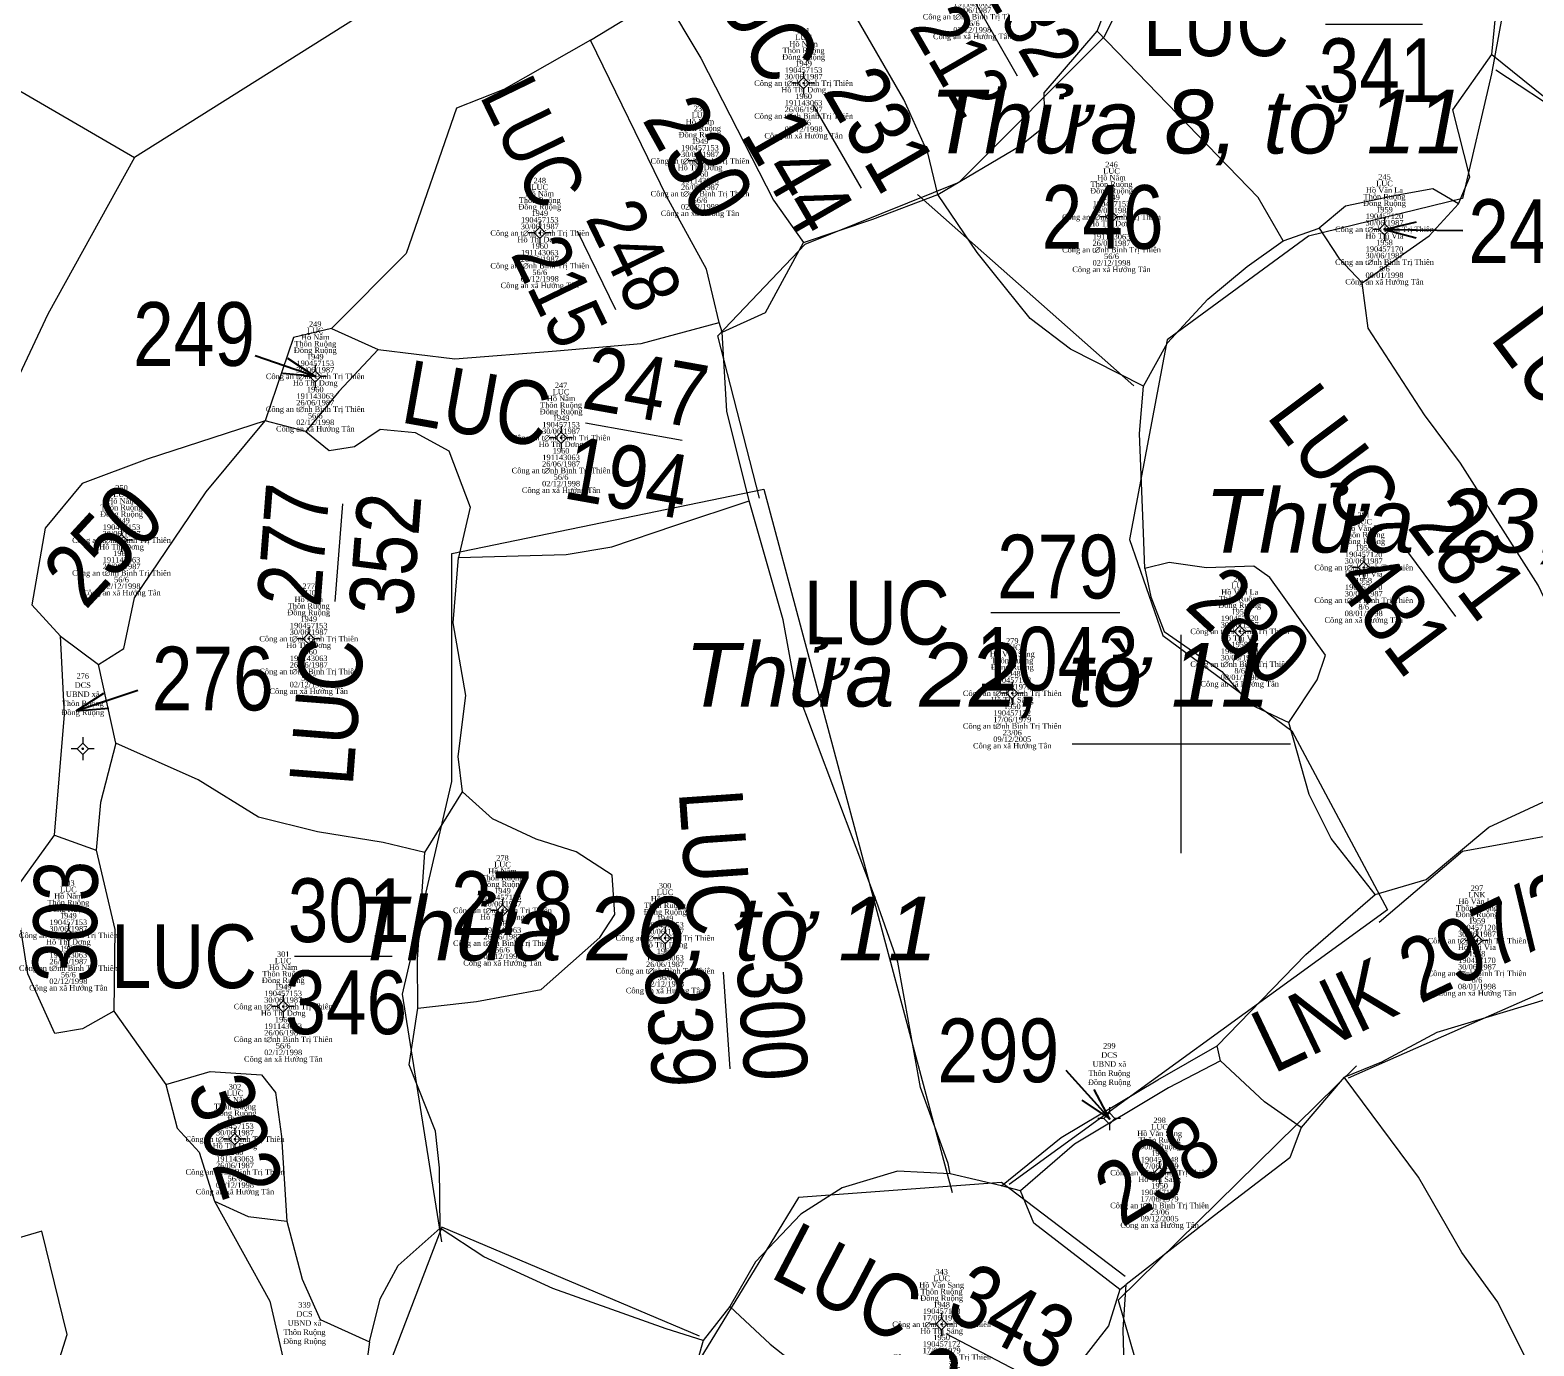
# Model space of a CAD drawing. Header units: metres. Extents: x 545779 to 547235, y 1841259 to 1843294.
# Drawn here: x 546536.8 to 546619.4, y 1842566.9 to 1842639.2 of the extents above; entities that cross this region are included whole.
import ezdxf
from ezdxf.enums import TextEntityAlignment as Align

# ---------------------------------------------------------------- set-up
doc = ezdxf.new("R2010")
doc.units = ezdxf.units.M
doc.header["$MEASUREMENT"] = 0
for name, color, linetype, lineweight in [('Level 10', 7, 'Continuous', 0), ('Level 11', 7, 'Continuous', 0), ('Level 13', 7, 'Continuous', 0), ('Level 15', 7, 'Continuous', 0), ('Level 18', 7, 'Continuous', 0), ('Level 31', 7, 'Continuous', 0), ('Level 60', 7, 'Continuous', 0)]:
    doc.layers.add(name, color=color, linetype=linetype, lineweight=lineweight)
doc.styles.add('Style-Vnariali', font='Vnariali.shx')
doc.styles.add('Style-vnarialNarrowI', font='vnarialNarrowI.shx')
doc.styles.add('Style-Vntimei', font='Vntimei.shx')
doc.dimstyles.get("Standard").update_dxf_attribs({"dimtxt": 0.18, "dimasz": 0.18, "dimexe": 0.18, "dimexo": 0.0625, "dimgap": 0.09, "dimtad": 0, "dimtih": 1, "dimtoh": 1, "dimdec": 4, "dimzin": 0, "dimdsep": 46, "dimtxsty": 'Standard', "dimcen": 0.09, "dimadec": 0, "dimazin": 0, "dimtfac": 1, "dimtdec": 4, "dimtofl": 0, "dimtmove": 0, "dimatfit": 3, "dimfxl": 1, "dimtolj": 1, "dimtzin": 0, "dimarcsym": 0})

# ---------------------------------------------------------------- blocks, each defined once
blk = doc.blocks.new('N_THUA_332')
at = {"layer": 'Level 13', "color": 230, "linetype": 'Continuous', "lineweight": 0, "style": 'Style-vnarialNarrowI'}
blk.add_text('230', height=3.49998, rotation=299.102208, dxfattribs=at).set_placement((0.069315, -0.117408), align=Align.MIDDLE_CENTER)
blk = doc.blocks.new('N_THUA_333')
at = {"layer": 'Level 13', "color": 230, "linetype": 'Continuous', "lineweight": 13, "flags": 128}
blk.add_lwpolyline([(-2.84042, 0.002367), (2.414994, 0.001086)], dxfattribs=at)
at = {"layer": 'Level 13', "color": 230, "linetype": 'Continuous', "lineweight": 0, "style": 'Style-vnarialNarrowI'}
blk.add_text('231', height=3.499979, rotation=0.00002, dxfattribs=at).set_placement((0.083732, 0.782835), align=Align.CENTER)
blk.add_text('LUC ', height=3.499979, rotation=0.00002, dxfattribs=at).set_placement((-3.772191, 0.003642), align=Align.MIDDLE_RIGHT)
blk.add_text('144', height=3.499979, rotation=0.00002, dxfattribs=at).set_placement((-0.1029, -0.77725), align=Align.TOP_CENTER)
blk = doc.blocks.new('N_THUA_334')
at = {"layer": 'Level 13', "color": 230, "linetype": 'Continuous', "lineweight": 13, "flags": 128}
blk.add_lwpolyline([(-2.837687, -0.001776), (2.483425, -0.011541)], dxfattribs=at)
at = {"layer": 'Level 13', "color": 230, "linetype": 'Continuous', "lineweight": 0, "style": 'Style-vnarialNarrowI'}
blk.add_text('232', height=3.499934, rotation=359.999898, dxfattribs=at).set_placement((-0.058703, 0.789965), align=Align.CENTER)
blk.add_text('LUC ', height=3.499934, rotation=359.999898, dxfattribs=at).set_placement((-3.769976, 0.000996), align=Align.MIDDLE_RIGHT)
blk.add_text('212', height=3.499934, rotation=359.999898, dxfattribs=at).set_placement((-0.063009, -0.777656), align=Align.TOP_CENTER)
blk = doc.blocks.new('N_THUA_337')
at = {"layer": 'Level 13', "color": 230, "linetype": 'Continuous', "lineweight": 13, "flags": 128}
blk.add_lwpolyline([(-2.87, 0), (2.44, 0)], dxfattribs=at)
at = {"layer": 'Level 13', "color": 230, "linetype": 'Continuous', "lineweight": 0, "style": 'Style-vnarialNarrowI'}
blk.add_text('234', height=3.49998, dxfattribs=at).set_placement((-0.112599, 0.78), align=Align.CENTER)
blk.add_text('LUC ', height=3.49998, dxfattribs=at).set_placement((-3.771418, -0.00001), align=Align.MIDDLE_RIGHT)
blk.add_text('341', height=3.49998, dxfattribs=at).set_placement((0.094692, -0.78002), align=Align.TOP_CENTER)
blk = doc.blocks.new('N_THUA_349')
at = {"layer": 'Level 13', "color": 230, "linetype": 'Continuous', "lineweight": 13, "flags": 128}
blk.add_lwpolyline([(-2.872003, 0.004005), (2.436002, -0.002005)], dxfattribs=at)
at = {"layer": 'Level 13', "color": 230, "linetype": 'Continuous', "lineweight": 0, "style": 'Style-vnarialNarrowI'}
blk.add_text('244', height=3.499983, rotation=359.999893, dxfattribs=at).set_placement((-0.116597, 0.778001), align=Align.CENTER)
blk.add_text('LUC ', height=3.499983, rotation=359.999893, dxfattribs=at).set_placement((-3.769421, -0.004003), align=Align.MIDDLE_RIGHT)
blk.add_text('571', height=3.499983, rotation=359.999893, dxfattribs=at).set_placement((0.094691, -0.780021), align=Align.TOP_CENTER)
blk = doc.blocks.new('N_THUA_351')
at = {"layer": 'Level 13', "color": 230, "linetype": 'Continuous', "lineweight": 0, "style": 'Style-vnarialNarrowI'}
blk.add_text('245', height=3.49998, dxfattribs=at).set_placement((0.138831, -0.00001), align=Align.MIDDLE_CENTER)
blk = doc.blocks.new('TerminatorOpen_0.5')
at = {"color": 0, "linetype": 'ByBlock', "lineweight": -2}
for q in [(-1, 0.25), (-1, 0), (-1, -0.25)]:
    blk.add_line((0, 0), q, dxfattribs=at)
blk = doc.blocks.new('N_THUA_353')
at = {"layer": 'Level 13', "color": 230, "linetype": 'Continuous', "lineweight": 0, "style": 'Style-vnarialNarrowI'}
blk.add_text('246', height=3.49998, dxfattribs=at).set_placement((0.168779, -0.00001), align=Align.MIDDLE_CENTER)
blk = doc.blocks.new('N_THUA_354')
at = {"layer": 'Level 13', "color": 230, "linetype": 'Continuous', "lineweight": 13, "flags": 128}
blk.add_lwpolyline([(-2.844287, -0.000097), (2.54017, -0.003429)], dxfattribs=at)
at = {"layer": 'Level 13', "color": 230, "linetype": 'Continuous', "lineweight": 0, "style": 'Style-vnarialNarrowI'}
blk.add_text('247', height=3.499853, rotation=0.000074, dxfattribs=at).set_placement((0.070148, 0.763166), align=Align.CENTER)
blk.add_text('LUC ', height=3.499853, rotation=0.000074, dxfattribs=at).set_placement((-3.791862, -0.012602), align=Align.MIDDLE_RIGHT)
blk.add_text('194', height=3.499853, rotation=0.000074, dxfattribs=at).set_placement((-0.061585, -0.793411), align=Align.TOP_CENTER)
blk = doc.blocks.new('N_THUA_355')
at = {"layer": 'Level 13', "color": 230, "linetype": 'Continuous', "lineweight": 13, "flags": 128}
blk.add_lwpolyline([(-2.842452, -0.002098), (2.49464, -0.001807)], dxfattribs=at)
at = {"layer": 'Level 13', "color": 230, "linetype": 'Continuous', "lineweight": 0, "style": 'Style-vnarialNarrowI'}
blk.add_text('248', height=3.49994, rotation=0.000132, dxfattribs=at).set_placement((0.016, 0.76109), align=Align.CENTER)
blk.add_text('LUC ', height=3.49994, rotation=0.000132, dxfattribs=at).set_placement((-3.756505, -0.021516), align=Align.MIDDLE_RIGHT)
blk.add_text('215', height=3.49994, rotation=0.000132, dxfattribs=at).set_placement((-0.006178, -0.797924), align=Align.TOP_CENTER)
blk = doc.blocks.new('N_THUA_357')
at = {"layer": 'Level 13', "color": 230, "linetype": 'Continuous', "lineweight": 0, "style": 'Style-vnarialNarrowI'}
blk.add_text('249', height=3.49998, dxfattribs=at).set_placement((0.14329, -0.00001), align=Align.MIDDLE_CENTER)
blk = doc.blocks.new('N_THUA_359')
at = {"layer": 'Level 13', "color": 230, "linetype": 'Continuous', "lineweight": 0, "style": 'Style-vnarialNarrowI'}
blk.add_text('250', height=3.49998, rotation=47.417383, dxfattribs=at).set_placement((0.089105, 0.097833), align=Align.MIDDLE_CENTER)
blk = doc.blocks.new('N_THUA_392')
at = {"layer": 'Level 13', "color": 230, "linetype": 'Continuous', "lineweight": 0, "style": 'Style-vnarialNarrowI'}
blk.add_text('276', height=3.49998, dxfattribs=at).set_placement((0.168779, -0.00001), align=Align.MIDDLE_CENTER)
blk = doc.blocks.new('N_THUA_393')
at = {"layer": 'Level 13', "color": 230, "linetype": 'Continuous', "lineweight": 13, "flags": 128}
blk.add_lwpolyline([(-2.838536, -0.000716), (2.537889, -0.002671)], dxfattribs=at)
at = {"layer": 'Level 13', "color": 230, "linetype": 'Continuous', "lineweight": 0, "style": 'Style-vnarialNarrowI'}
blk.add_text('277', height=3.499977, rotation=359.999881, dxfattribs=at).set_placement((0.077267, 0.789301), align=Align.CENTER)
blk.add_text('LUC ', height=3.499977, rotation=359.999881, dxfattribs=at).set_placement((-3.782774, 0.006741), align=Align.MIDDLE_RIGHT)
blk.add_text('352', height=3.499977, rotation=359.999881, dxfattribs=at).set_placement((-0.040425, -0.77342), align=Align.TOP_CENTER)
blk = doc.blocks.new('N_THUA_395')
at = {"layer": 'Level 13', "color": 230, "linetype": 'Continuous', "lineweight": 0, "style": 'Style-vnarialNarrowI'}
blk.add_text('278', height=3.49998, dxfattribs=at).set_placement((0.168231, -0.00001), align=Align.MIDDLE_CENTER)
blk = doc.blocks.new('N_THUA_396')
at = {"layer": 'Level 13', "color": 230, "linetype": 'Continuous', "lineweight": 13, "flags": 128}
blk.add_lwpolyline([(-2.62, 0), (4.46, 0)], dxfattribs=at)
at = {"layer": 'Level 13', "color": 230, "linetype": 'Continuous', "lineweight": 0, "style": 'Style-vnarialNarrowI'}
blk.add_text('279', height=3.49998, dxfattribs=at).set_placement((1.06329, 0.78), align=Align.CENTER)
blk.add_text('LUC ', height=3.49998, dxfattribs=at).set_placement((-3.771418, -0.00001), align=Align.MIDDLE_RIGHT)
blk.add_text('1043', height=3.49998, dxfattribs=at).set_placement((1.034337, -0.78002), align=Align.TOP_CENTER)
blk = doc.blocks.new('N_THUA_398')
at = {"layer": 'Level 13', "color": 230, "linetype": 'Continuous', "lineweight": 0, "style": 'Style-vnarialNarrowI'}
blk.add_text('280', height=3.49998, rotation=317.101656, dxfattribs=at).set_placement((0.101996, -0.089631), align=Align.MIDDLE_CENTER)
blk = doc.blocks.new('N_THUA_399')
at = {"layer": 'Level 13', "color": 230, "linetype": 'Continuous', "lineweight": 13, "flags": 128}
blk.add_lwpolyline([(-2.872003, 0.004005), (2.172002, -0.004004)], dxfattribs=at)
at = {"layer": 'Level 13', "color": 230, "linetype": 'Continuous', "lineweight": 0, "style": 'Style-vnarialNarrowI'}
blk.add_text('281', height=3.499983, rotation=359.999893, dxfattribs=at).set_placement((-0.049306, 0.778001), align=Align.CENTER)
blk.add_text('LUC ', height=3.499983, rotation=359.999893, dxfattribs=at).set_placement((-3.769421, -0.004003), align=Align.MIDDLE_RIGHT)
blk.add_text('481', height=3.499983, rotation=359.999893, dxfattribs=at).set_placement((-0.041309, -0.778021), align=Align.TOP_CENTER)
blk = doc.blocks.new('N_THUA_416')
at = {"layer": 'Level 13', "color": 230, "linetype": 'Continuous', "lineweight": 0, "style": 'Style-vnarialNarrowI'}
blk.add_text('LNK 297/229', height=3.499865, rotation=359.999912, dxfattribs=at).set_placement((0.122048, -0.000845), align=Align.MIDDLE_CENTER)
blk = doc.blocks.new('N_THUA_418')
at = {"layer": 'Level 13', "color": 230, "linetype": 'Continuous', "lineweight": 0, "style": 'Style-vnarialNarrowI'}
blk.add_text('298', height=3.49998, rotation=31.688417, dxfattribs=at).set_placement((0.138927, 0.091463), align=Align.MIDDLE_CENTER)
blk = doc.blocks.new('N_THUA_420')
at = {"layer": 'Level 13', "color": 230, "linetype": 'Continuous', "lineweight": 0, "style": 'Style-vnarialNarrowI'}
blk.add_text('299', height=3.49998, dxfattribs=at).set_placement((0.13329, -0.01001), align=Align.MIDDLE_CENTER)
blk = doc.blocks.new('N_THUA_421')
at = {"layer": 'Level 13', "color": 230, "linetype": 'Continuous', "lineweight": 13, "flags": 128}
blk.add_lwpolyline([(-2.836362, 0.005609), (2.485817, -0.001425)], dxfattribs=at)
at = {"layer": 'Level 13', "color": 230, "linetype": 'Continuous', "lineweight": 0, "style": 'Style-vnarialNarrowI'}
blk.add_text('300', height=3.499856, rotation=0.000002, dxfattribs=at).set_placement((-0.029785, 0.782142), align=Align.CENTER)
blk.add_text('LUC ', height=3.499856, rotation=0.000002, dxfattribs=at).set_placement((-3.761004, 0.004969), align=Align.MIDDLE_RIGHT)
blk.add_text('839', height=3.499856, rotation=0.000002, dxfattribs=at).set_placement((-0.020362, -0.782869), align=Align.TOP_CENTER)
blk = doc.blocks.new('N_THUA_422')
at = {"layer": 'Level 13', "color": 230, "linetype": 'Continuous', "lineweight": 13, "flags": 128}
blk.add_lwpolyline([(-2.83, 0), (2.53, 0)], dxfattribs=at)
at = {"layer": 'Level 13', "color": 230, "linetype": 'Continuous', "lineweight": 0, "style": 'Style-vnarialNarrowI'}
blk.add_text('301', height=3.49998, dxfattribs=at).set_placement((0.144692, 0.78), align=Align.CENTER)
blk.add_text('LUC ', height=3.49998, dxfattribs=at).set_placement((-3.781418, -0.00001), align=Align.MIDDLE_RIGHT)
blk.add_text('346', height=3.49998, dxfattribs=at).set_placement((0.008779, -0.78002), align=Align.TOP_CENTER)
blk = doc.blocks.new('N_THUA_424')
at = {"layer": 'Level 13', "color": 230, "linetype": 'Continuous', "lineweight": 0, "style": 'Style-vnarialNarrowI'}
blk.add_text('302', height=3.49998, rotation=287.771319, dxfattribs=at).set_placement((0.03577, -0.119642), align=Align.MIDDLE_CENTER)
blk = doc.blocks.new('N_THUA_426')
at = {"layer": 'Level 13', "color": 230, "linetype": 'Continuous', "lineweight": 0, "style": 'Style-vnarialNarrowI'}
blk.add_text('303', height=3.49998, rotation=89.049683, dxfattribs=at).set_placement((-0.01287, 0.108037), align=Align.MIDDLE_CENTER)
blk = doc.blocks.new('N_THUA_478')
at = {"layer": 'Level 13', "color": 230, "linetype": 'Continuous', "lineweight": 13, "flags": 128}
blk.add_lwpolyline([(-2.83129, -0.002752), (2.504797, 0.001234)], dxfattribs=at)
at = {"layer": 'Level 13', "color": 230, "linetype": 'Continuous', "lineweight": 0, "style": 'Style-vnarialNarrowI'}
blk.add_text('343', height=3.499982, rotation=0.000078, dxfattribs=at).set_placement((-0.046791, 0.777119), align=Align.CENTER)
blk.add_text('LUC ', height=3.499982, rotation=0.000078, dxfattribs=at).set_placement((-3.765766, -0.003125), align=Align.MIDDLE_RIGHT)
blk.add_text('245', height=3.499982, rotation=0.000078, dxfattribs=at).set_placement((-0.016518, -0.777616), align=Align.TOP_CENTER)
blk = doc.blocks.new('CENTRD')
at = {"layer": 'Level 11', "linetype": 'Continuous', "lineweight": 0}
h = blk.add_hatch(color=3, dxfattribs=at)
edge = h.paths.add_edge_path()
edge.add_arc((-0.0025, 0), 1.500056, 0, 360)
at = {"layer": 'Level 11', "color": 3, "linetype": 'Continuous', "lineweight": 0}
for p, q in [((-6.200231, 0), (-12.600469, 0)), ((0, 6.200231), (-6.200231, 0)), ((-6.200231, 0), (0, -6.200231)), ((0, 12.600469), (0, 6.200231)), ((6.200231, 0), (0, 6.200231)), ((0, -6.200231), (6.200231, 0)), ((12.400462, 0), (6.200231, 0)), ((0, -6.200231), (0, -12.600469))]:
    blk.add_line(p, q, dxfattribs=at)

msp = doc.modelspace()

# ---------------------------------------------------------------- linework, layer by layer
at = {"layer": 'Level 10', "color": 7, "linetype": 'Continuous', "lineweight": 0, "flags": 128}
for points in [[(546586.64, 1842630.18), (546586.08, 1842632.48), (546584.77, 1842635.41), (546578.68, 1842645.94)], [(546523.8, 1842644.45), (546531.83, 1842638.42), (546542.51, 1842632.21)], [(546595.38, 1842639.16), (546596.35, 1842641.63), (546596.4, 1842644.82)], [(546617.06, 1842637.87), (546617.42, 1842641.65), (546614, 1842644.92)], [(546571.57, 1842641.12), (546573.62, 1842637.68), (546577.61, 1842629.88), (546579.26, 1842627.54)], [(546574.62, 1842623.16), (546573.93, 1842626.09), (546571.74, 1842630.06), (546567.56, 1842638.66)], [(546586.64, 1842630.18), (546591.16, 1842632.86), (546592.5, 1842633.93), (546592.47, 1842635.77), (546595.38, 1842639.16)], [(546605.6, 1842627.63), (546604.23, 1842630.02), (546595.38, 1842639.16)], [(546615.23, 1842629.67), (546615.85, 1842631.15), (546614.92, 1842634.84), (546617.06, 1842637.87)], [(546617.06, 1842637.87), (546621.12, 1842634.6), (546625.6, 1842631.92), (546629.06, 1842629.26), (546630.52, 1842626.75)], [(546615.23, 1842629.67), (546613.81, 1842630.5), (546611.9, 1842630.15), (546609.02, 1842629.55), (546607.57, 1842628.33)], [(546579.26, 1842627.54), (546583.06, 1842628.83), (546586.64, 1842630.18)], [(546597.92, 1842619.66), (546593.91, 1842621.68), (546591.71, 1842623.37), (546589.67, 1842625.9), (546588.79, 1842627), (546586.64, 1842630.18)], [(546609.93, 1842625.33), (546613.62, 1842627.91), (546615.23, 1842629.67)], [(546605.6, 1842627.63), (546607.57, 1842628.33)], [(546607.57, 1842628.33), (546608.66, 1842626.68), (546609.93, 1842625.33)], [(546574.79, 1842622.62), (546577.17, 1842623.7), (546579.26, 1842627.54)], [(546597.92, 1842619.66), (546599.24, 1842622.04), (546601.46, 1842624.44), (546603.62, 1842626.23), (546605.6, 1842627.63)], [(546623.57, 1842597.89), (546623.61, 1842599.7), (546622.16, 1842602.66), (546620.81, 1842606.18), (546619.61, 1842608.72), (546615.34, 1842615.43), (546613.36, 1842618.07), (546610.26, 1842622.84), (546609.93, 1842625.33)], [(546555.9, 1842621.67), (546560.11, 1842621.15), (546565.68, 1842621.6), (546570.34, 1842621.99), (546574.62, 1842623.16)], [(546574.79, 1842622.62), (546574.62, 1842623.16)], [(546553.34, 1842622.82), (546555.9, 1842621.67)], [(546576.27, 1842613.36), (546575.05, 1842618.28), (546574.79, 1842622.62)], [(546555.9, 1842621.67), (546553.74, 1842619.36), (546551.92, 1842617.16)], [(546598, 1842609.64), (546597.91, 1842612.08), (546597.7, 1842617.05), (546597.92, 1842619.66)], [(546540.54, 1842604.37), (546541.92, 1842605.24), (546542.52, 1842608.03), (546546.45, 1842613.85), (546549.69, 1842617.75)], [(546551.92, 1842617.16), (546549.69, 1842617.75)], [(546551.92, 1842617.16), (546553.21, 1842616.11), (546554.6, 1842616.33), (546556, 1842617.29), (546557.92, 1842617.1), (546559.78, 1842616.1), (546560.95, 1842613.01), (546560.3, 1842610.24)], [(546560.3, 1842610.24), (546566.22, 1842610.4), (546568.72, 1842610.83), (546572.19, 1842611.99), (546576.27, 1842613.36)], [(546587.3, 1842576.38), (546587.19, 1842576.95), (546585.68, 1842581.12), (546584.44, 1842588.01), (546583.26, 1842591.34), (546578.8, 1842603.21), (546578.14, 1842606.81), (546576.27, 1842613.36)], [(546560.53, 1842597.37), (546560.29, 1842599.31), (546560.71, 1842602.65), (546560.02, 1842606.65), (546560.3, 1842610.24)], [(546605.9, 1842601.17), (546607.46, 1842603.51), (546607.92, 1842604.88), (546604.86, 1842609.14), (546603.99, 1842609.77), (546601.39, 1842609.67), (546599.33, 1842609.96), (546598, 1842609.64)], [(546598, 1842609.64), (546598.32, 1842608.08), (546599.07, 1842606.17), (546602.22, 1842603.97), (546603.77, 1842602.19), (546605.9, 1842601.17)], [(546538.45, 1842605.92), (546540.54, 1842604.37)], [(546541.48, 1842600.03), (546540.54, 1842604.37)], [(546610.65, 1842591.73), (546608.24, 1842594.8), (546607.02, 1842597.21), (546605.9, 1842601.17)], [(546541.48, 1842600.03), (546540.65, 1842596.78), (546540.4, 1842594.16)], [(546558.45, 1842594.03), (546556.17, 1842594.58), (546552.57, 1842595.16), (546549.33, 1842595.97), (546546, 1842598.03), (546541.48, 1842600.03)], [(546558.07, 1842585.48), (546561.3, 1842585.84), (546564.85, 1842586.51), (546568.06, 1842589.37), (546568.89, 1842590.62), (546568.74, 1842592.79), (546566.76, 1842594.07), (546564.58, 1842594.76), (546562.17, 1842595.88), (546560.53, 1842597.37)], [(546558.45, 1842594.03), (546560.53, 1842597.37)], [(546610.65, 1842591.73), (546613.45, 1842592.55), (546616.9, 1842595.43), (546620.09, 1842596.91), (546623.57, 1842597.89)], [(546538.12, 1842594.98), (546540.4, 1842594.16)], [(546540.4, 1842594.16), (546541.43, 1842589.81), (546541.37, 1842585.31)], [(546558.07, 1842585.48), (546558.05, 1842588.16), (546558.45, 1842594.03)], [(546601.98, 1842583.41), (546606.84, 1842588.43), (546610.65, 1842591.73)], [(546608.95, 1842581.69), (546611.01, 1842582.53), (546614.06, 1842584.16), (546620.18, 1842586.01), (546624.04, 1842587.7), (546629.47, 1842591.06)], [(546559.3, 1842573.4), (546559.27, 1842576.71), (546559.04, 1842578.73), (546557.6, 1842582.37), (546558.07, 1842585.48)], [(546590.12, 1842575.72), (546593.4, 1842578.37), (546598.72, 1842581.55), (546601.98, 1842583.41)], [(546602.15, 1842582.59), (546601.98, 1842583.41)], [(546602.15, 1842582.59), (546599.29, 1842581.1), (546594.13, 1842578), (546591.18, 1842575.45)], [(546606.58, 1842578.92), (546604.58, 1842580.34), (546602.15, 1842582.59)], [(546544.24, 1842581.28), (546546.67, 1842582), (546549.49, 1842581.81), (546550.25, 1842580.85), (546550.59, 1842578.42), (546550.87, 1842573.78)], [(546608.95, 1842581.69), (546606.58, 1842578.92)], [(546625.57, 1842555.65), (546623.31, 1842558.4), (546620.99, 1842562.1), (546617.38, 1842569.33), (546615.4, 1842572.06), (546613.02, 1842576.19), (546608.95, 1842581.69)], [(546606.58, 1842578.92), (546605.96, 1842577.25), (546601.83, 1842574.09), (546596.97, 1842570.3)], [(546587.3, 1842576.38), (546584.42, 1842576.52), (546581.37, 1842575.6), (546579.1, 1842574.17), (546576.62, 1842571.55), (546575.21, 1842569.08)], [(546590.12, 1842575.72), (546587.3, 1842576.38)], [(546591.18, 1842575.45), (546590.12, 1842575.72)], [(546596.63, 1842570.03), (546591.9, 1842573.66), (546591.18, 1842575.45)], [(546546.91, 1842574.88), (546548.76, 1842574.04), (546550.87, 1842573.78)], [(546550.87, 1842573.78), (546551.72, 1842570.59), (546552.7, 1842568.37), (546555.41, 1842567.15)], [(546555.41, 1842567.15), (546556, 1842569.51), (546557, 1842571.35), (546559.3, 1842573.4)], [(546573.75, 1842567.22), (546571.71, 1842567.87), (546565.48, 1842570.07), (546561.7, 1842571.82), (546559.3, 1842573.4)], [(546596.63, 1842570.03), (546596.97, 1842570.3)], [(546625.57, 1842555.65), (546623.19, 1842552.35), (546619.41, 1842549.66), (546617.7, 1842547.94), (546615.99, 1842546.58), (546614.1, 1842545.55), (546610.96, 1842544.99), (546608.3, 1842547.11), (546607.15, 1842549.24), (546604.83, 1842551.18), (546599.57, 1842559.18), (546597.37, 1842563.21), (546596.89, 1842565.17), (546596.81, 1842567.82), (546596.97, 1842570.3)], [(546596.63, 1842570.03), (546596, 1842568.03), (546594.2, 1842565.7), (546595.46, 1842562.11)], [(546575.21, 1842569.08), (546573.75, 1842567.22)], [(546575.21, 1842569.08), (546577.42, 1842567.02), (546579.86, 1842565.09), (546584.18, 1842562.83), (546586.62, 1842560.82), (546589.03, 1842557.34)], [(546555.41, 1842567.15), (546554.68, 1842561.66), (546553.54, 1842557.21)], [(546573.75, 1842567.22), (546573.19, 1842565.28), (546572.62, 1842563.05), (546572.26, 1842560.12), (546571.67, 1842556.62)]]:
    msp.add_lwpolyline(points, dxfattribs=at)
at = {"layer": 'Level 18', "color": 1, "linetype": 'Continuous', "lineweight": 0}
for p, q in [((546595.79, 1842638.87), (546600.59, 1842648.7)), ((546618.18, 1842642.99), (546617.04, 1842636.82)), ((546587.8, 1842630.87), (546595.79, 1842638.87)), ((546617.27, 1842637.04), (546630.74, 1842628.13)), ((546617.04, 1842636.82), (546615.44, 1842629.96)), ((546579.35, 1842627.45), (546587.8, 1842630.87)), ((546585.52, 1842630.19), (546597.39, 1842619.67)), ((546615.44, 1842629.96), (546606.99, 1842627.9)), ((546606.99, 1842627.9), (546599.22, 1842622.19)), ((546574.55, 1842622.42), (546579.35, 1842627.45)), ((546576.84, 1842613.5), (546574.55, 1842622.42)), ((546599.22, 1842622.19), (546597.16, 1842611.22)), ((546559.94, 1842610.46), (546577.08, 1842613.99)), ((546577.08, 1842613.99), (546587.41, 1842575.36)), ((546597.16, 1842611.22), (546598.99, 1842605.96)), ((546559.94, 1842597.94), (546559.94, 1842610.46)), ((546598.99, 1842605.96), (546606.07, 1842600.71)), ((546606.07, 1842600.71), (546611.33, 1842590.88)), ((546557.23, 1842586.24), (546559.94, 1842597.94)), ((546629.14, 1842596.59), (546615.44, 1842594.08)), ((546615.44, 1842594.08), (546610.87, 1842590.19)), ((546611.33, 1842590.88), (546590.54, 1842575.79)), ((546627.79, 1842589.85), (546609.17, 1842581.64)), ((546559.4, 1842572.64), (546557.23, 1842586.24)), ((546609.62, 1842582.31), (546596.54, 1842569.44)), ((546590.12, 1842575.9), (546578.97, 1842575.08)), ((546596.92, 1842570.73), (546590.12, 1842575.9)), ((546578.97, 1842575.08), (546572.18, 1842563.93)), ((546559.4, 1842573.45), (546553.14, 1842557.13)), ((546573.54, 1842567.46), (546559.4, 1842573.45)), ((546596.54, 1842569.44), (546599.42, 1842559.46))]:
    msp.add_line(p, q, dxfattribs=at)
at = {"layer": 'Level 31', "color": 4, "linetype": 'Continuous', "lineweight": 0, "flags": 128}
for points in [[(546575.36, 1842652.89), (546542.51, 1842632.21)], [(546567.56, 1842638.66), (546571.57, 1842641.12)], [(546567.56, 1842638.66), (546562.79, 1842635.96), (546560.19, 1842634.93), (546557.44, 1842626.94), (546553.34, 1842622.82)], [(546542.51, 1842632.21), (546537.76, 1842623.6), (546532.07, 1842611.55), (546531.59, 1842592.66)], [(546553.34, 1842622.82), (546551.24, 1842622.32), (546549.69, 1842617.75)], [(546549.69, 1842617.75), (546543.2, 1842615.65), (546539.64, 1842614.3), (546537.6, 1842611.85), (546536.88, 1842607.64), (546538.45, 1842605.92)], [(546538.12, 1842594.98), (546538.67, 1842601.62), (546538.45, 1842605.92)], [(546541.37, 1842585.31), (546539.65, 1842584.35), (546538.14, 1842584.09), (546536.65, 1842587.37), (546535.94, 1842591.96), (546538.12, 1842594.98)], [(546541.37, 1842585.31), (546544.24, 1842581.28)], [(546544.24, 1842581.28), (546544.85, 1842578.89), (546546.07, 1842577.57), (546546.91, 1842574.88)], [(546546.91, 1842574.88), (546549.95, 1842569.39), (546550.98, 1842564.86), (546549.11, 1842559.36)], [(546536.69, 1842560.79), (546538.82, 1842567.55), (546537.42, 1842573.22), (546530.43, 1842571.17), (546525.96, 1842570.53)]]:
    msp.add_lwpolyline(points, dxfattribs=at)
at = {"layer": 'Level 60', "color": 7, "linetype": 'Continuous', "lineweight": 0, "flags": 128}
for points in [[(546600, 1842594), (546600, 1842606)], [(546594, 1842600), (546606, 1842600)]]:
    msp.add_lwpolyline(points, dxfattribs=at)

# ---------------------------------------------------------------- block references
at = {"layer": 'Level 11', "color": 3, "linetype": 'Continuous', "lineweight": 0, "xscale": 0.049998, "yscale": 0.049998, "zscale": 0.049998}
for p in [(546579.26, 1842636.3), (546573.57, 1842632.03), (546596.17, 1842628.95), (546564.77, 1842628.07), (546611.16, 1842628.27), (546552.44, 1842620.19), (546565.94, 1842616.82), (546541.8, 1842611.19), (546610.02, 1842609.69), (546552.08, 1842605.78), (546603.21, 1842606.18), (546590.72, 1842602.78), (546539.67, 1842599.73), (546562.72, 1842590.85), (546538.88, 1842589.48), (546571.65, 1842589.33), (546616.24, 1842589.19), (546550.68, 1842585.57), (546596.05, 1842579.41), (546548.03, 1842578.28), (546598.81, 1842576.44), (546586.84, 1842568.11)]:
    msp.add_blockref('CENTRD', p, dxfattribs=at)
at = {"layer": 'Level 13', "color": 230, "linetype": 'Continuous', "lineweight": 0}
for name, p, xscale, yscale, zscale, rotation in [('N_THUA_334', (546589.88, 1842638.65), 0.9, 0.9, 0.9, 300.042941), ('N_THUA_355', (546567.94, 1842625.88), 0.899998, 0.899998, 0.899998, 295.921776), ('N_THUA_349', (546626.06, 1842613.01), 0.999999, 0.999999, 0.999999, 306.870004), ('N_THUA_354', (546570.09, 1842617.14), 1.000002, 1.000002, 1.000002, 349.873368), ('N_THUA_399', (546613.77, 1842608.74), 0.999999, 0.999999, 0.999999, 306.870004), ('N_THUA_393', (546553.76, 1842610.65), 1.000001, 1.000001, 1.000001, 85.540397), ('N_THUA_421', (546575.03, 1842584.63), 1.000001, 1.000001, 1.000001, 273.954245), ('N_THUA_416', (546614.76, 1842588.42), 0.999999, 0.999999, 0.999999, 25.51618), ('N_THUA_478', (546589.58, 1842566.3), 0.999999, 0.999999, 0.999999, 332.383691)]:
    msp.add_blockref(name, p, dxfattribs=dict(at, xscale=xscale, yscale=yscale, zscale=zscale, rotation=rotation))
at = {"layer": 'Level 13', "color": 230, "linetype": 'Continuous', "lineweight": 0, "rotation": 300.042819}
msp.add_blockref('N_THUA_333', (546581.21, 1842632.63), dxfattribs=at)
at = {"layer": 'Level 13', "color": 230, "linetype": 'Continuous', "lineweight": 0}
for name, p in [('N_THUA_337', (546610.8, 1842639.54)), ('N_THUA_332', (546573.45, 1842632.35)), ('N_THUA_353', (546595.51, 1842628.95)), ('N_THUA_351', (546618.97, 1842628.17)), ('N_THUA_357', (546545.64, 1842622.52)), ('N_THUA_359', (546540.71, 1842610.86)), ('N_THUA_396', (546592.17, 1842607.21)), ('N_THUA_398', (546603.65, 1842606.59)), ('N_THUA_392', (546546.64, 1842603.59)), ('N_THUA_426', (546538.72, 1842590.13)), ('N_THUA_422', (546554.13, 1842588.33)), ('N_THUA_395', (546563.08, 1842591.25)), ('N_THUA_420', (546589.82, 1842583.17)), ('N_THUA_424', (546548.04, 1842578.59)), ('N_THUA_418', (546598.53, 1842576.55))]:
    msp.add_blockref(name, p, dxfattribs=at)
at = {"layer": 'Level 13', "color": 230, "linetype": 'Continuous', "lineweight": 13, "xscale": 1.75, "yscale": 1.75, "zscale": 1.75, "rotation": 341.097553}
msp.add_blockref('TerminatorOpen_0.5', (546552.44, 1842620.19), dxfattribs=at)

# ---------------------------------------------------------------- texts
at = {"layer": 'Level 15', "color": 3, "linetype": 'Continuous', "lineweight": 0, "char_height": 0.3, "attachment_point": 5, "line_spacing_factor": 0.72, "style": 'Style-Vntimei'}
for s, insert in [('232\\PLUC\\PHå N©m\\PTh«n Ruéng\\P§ång Ruéng\\P1949\\P190457153\\P30/06/1987\\PC«ng an t∅nh B×nh TrÞ Thiªn\\PHå ThÞ D¬ng\\P1960\\P191143063\\P26/06/1987\\PC«ng an t∅nh B×nh TrÞ Thiªn\\P56/6\\P02/12/1998\\PC«ng an x· H\xadíng T©n\\P', (546588.52, 1842641.7)), ('231\\PLUC\\PHå N©m\\PTh«n Ruéng\\P§ång Ruéng\\P1949\\P190457153\\P30/06/1987\\PC«ng an t∅nh B×nh TrÞ Thiªn\\PHå ThÞ D¬ng\\P1960\\P191143063\\P26/06/1987\\PC«ng an t∅nh B×nh TrÞ Thiªn\\P56/6\\P02/12/1998\\PC«ng an x· H\xadíng T©n\\P', (546579.26, 1842636.25)), ('230\\PLUC\\PHå N©m\\PTh«n Ruéng\\P§ång Ruéng\\P1949\\P190457153\\P30/06/1987\\PC«ng an t∅nh B×nh TrÞ Thiªn\\PHå ThÞ D¬ng\\P1960\\P191143063\\P26/06/1987\\PC«ng an t∅nh B×nh TrÞ Thiªn\\P56/6\\P02/12/1998\\PC«ng an x· H\xadíng T©n\\P', (546573.57, 1842631.98)), ('246\\PLUC\\PHå N©m\\PTh«n Ruéng\\P§ång Ruéng\\P1949\\P190457153\\P30/06/1987\\PC«ng an t∅nh B×nh TrÞ Thiªn\\PHå ThÞ D¬ng\\P1960\\P191143063\\P26/06/1987\\PC«ng an t∅nh B×nh TrÞ Thiªn\\P56/6\\P02/12/1998\\PC«ng an x· H\xadíng T©n\\P', (546596.17, 1842628.9)), ('245\\PLUC\\PHå V¨n La\\PTh«n Ruéng\\P§ång Ruéng\\P1959\\P190457120\\P30/06/1987\\PC«ng an t∅nh B×nh TrÞ Thiªn\\PHå ThÞ Via\\P1958\\P190457170\\P30/06/1987\\PC«ng an t∅nh B×nh TrÞ Thiªn\\P8/6\\P08/01/1998\\PC«ng an x· H\xadíng T©n\\P', (546611.16, 1842628.22)), ('248\\PLUC\\PHå N©m\\PTh«n Ruéng\\P§ång Ruéng\\P1949\\P190457153\\P30/06/1987\\PC«ng an t∅nh B×nh TrÞ Thiªn\\PHå ThÞ D¬ng\\P1960\\P191143063\\P26/06/1987\\PC«ng an t∅nh B×nh TrÞ Thiªn\\P56/6\\P02/12/1998\\PC«ng an x· H\xadíng T©n\\P', (546564.77, 1842628.02)), ('249\\PLUC\\PHå N©m\\PTh«n Ruéng\\P§ång Ruéng\\P1949\\P190457153\\P30/06/1987\\PC«ng an t∅nh B×nh TrÞ Thiªn\\PHå ThÞ D¬ng\\P1960\\P191143063\\P26/06/1987\\PC«ng an t∅nh B×nh TrÞ Thiªn\\P56/6\\P02/12/1998\\PC«ng an x· H\xadíng T©n\\P', (546552.44, 1842620.14)), ('247\\PLUC\\PHå N©m\\PTh«n Ruéng\\P§ång Ruéng\\P1949\\P190457153\\P30/06/1987\\PC«ng an t∅nh B×nh TrÞ Thiªn\\PHå ThÞ D¬ng\\P1960\\P191143063\\P26/06/1987\\PC«ng an t∅nh B×nh TrÞ Thiªn\\P56/6\\P02/12/1998\\PC«ng an x· H\xadíng T©n\\P', (546565.94, 1842616.77)), ('250\\PLUC\\PHå N©m\\PTh«n Ruéng\\P§ång Ruéng\\P1949\\P190457153\\P30/06/1987\\PC«ng an t∅nh B×nh TrÞ Thiªn\\PHå ThÞ D¬ng\\P1960\\P191143063\\P26/06/1987\\PC«ng an t∅nh B×nh TrÞ Thiªn\\P56/6\\P02/12/1998\\PC«ng an x· H\xadíng T©n\\P', (546541.8, 1842611.14)), ('281\\PLUC\\PHå V¨n La\\PTh«n Ruéng\\P§ång Ruéng\\P1959\\P190457120\\P30/06/1987\\PC«ng an t∅nh B×nh TrÞ Thiªn\\PHå ThÞ Via\\P1958\\P190457170\\P30/06/1987\\PC«ng an t∅nh B×nh TrÞ Thiªn\\P8/6\\P08/01/1998\\PC«ng an x· H\xadíng T©n\\P', (546610.02, 1842609.64)), ('280\\PLUC\\PHå V¨n La\\PTh«n Ruéng\\P§ång Ruéng\\P1959\\P190457120\\P30/06/1987\\PC«ng an t∅nh B×nh TrÞ Thiªn\\PHå ThÞ Via\\P1958\\P190457170\\P30/06/1987\\PC«ng an t∅nh B×nh TrÞ Thiªn\\P8/6\\P08/01/1998\\PC«ng an x· H\xadíng T©n\\P', (546603.21, 1842606.13)), ('277\\PLUC\\PHå N©m\\PTh«n Ruéng\\P§ång Ruéng\\P1949\\P190457153\\P30/06/1987\\PC«ng an t∅nh B×nh TrÞ Thiªn\\PHå ThÞ D¬ng\\P1960\\P191143063\\P26/06/1987\\PC«ng an t∅nh B×nh TrÞ Thiªn\\P56/6\\P02/12/1998\\PC«ng an x· H\xadíng T©n\\P', (546552.08, 1842605.73)), ('279\\PLUC\\PHå V¨n Sang\\PTh«n Ruéng\\P§ång Ruéng\\P1948\\P190457148\\P17/06/1979\\PC«ng an t∅nh B×nh TrÞ Thiªn\\PHå ThÞ S¸ng\\P1950\\P190457172\\P17/06/1979\\PC«ng an t∅nh B×nh TrÞ Thiªn\\P23/06\\P09/12/2005\\PC«ng an x· H\xadíng T©n\\P', (546590.72, 1842602.73)), ('278\\PLUC\\PHå N©m\\PTh«n Ruéng\\P§ång Ruéng\\P1949\\P190457153\\P30/06/1987\\PC«ng an t∅nh B×nh TrÞ Thiªn\\PHå ThÞ D¬ng\\P1960\\P191143063\\P26/06/1987\\PC«ng an t∅nh B×nh TrÞ Thiªn\\P56/6\\P02/12/1998\\PC«ng an x· H\xadíng T©n\\P', (546562.72, 1842590.8)), ('303\\PLUC\\PHå N©m\\PTh«n Ruéng\\P§ång Ruéng\\P1949\\P190457153\\P30/06/1987\\PC«ng an t∅nh B×nh TrÞ Thiªn\\PHå ThÞ D¬ng\\P1960\\P191143063\\P26/06/1987\\PC«ng an t∅nh B×nh TrÞ Thiªn\\P56/6\\P02/12/1998\\PC«ng an x· H\xadíng T©n\\P', (546538.88, 1842589.43)), ('300\\PLUC\\PHå N©m\\PTh«n Ruéng\\P§ång Ruéng\\P1949\\P190457153\\P30/06/1987\\PC«ng an t∅nh B×nh TrÞ Thiªn\\PHå ThÞ D¬ng\\P1960\\P191143063\\P26/06/1987\\PC«ng an t∅nh B×nh TrÞ Thiªn\\P56/6\\P02/12/1998\\PC«ng an x· H\xadíng T©n\\P', (546571.65, 1842589.28)), ('297\\PLNK\\PHå V¨n La\\PTh«n Ruéng\\P§ång Ruéng\\P1959\\P190457120\\P30/06/1987\\PC«ng an t∅nh B×nh TrÞ Thiªn\\PHå ThÞ Via\\P1958\\P190457170\\P30/06/1987\\PC«ng an t∅nh B×nh TrÞ Thiªn\\P8/6\\P08/01/1998\\PC«ng an x· H\xadíng T©n\\P', (546616.24, 1842589.14)), ('301\\PLUC\\PHå N©m\\PTh«n Ruéng\\P§ång Ruéng\\P1949\\P190457153\\P30/06/1987\\PC«ng an t∅nh B×nh TrÞ Thiªn\\PHå ThÞ D¬ng\\P1960\\P191143063\\P26/06/1987\\PC«ng an t∅nh B×nh TrÞ Thiªn\\P56/6\\P02/12/1998\\PC«ng an x· H\xadíng T©n\\P', (546550.68, 1842585.52)), ('302\\PLUC\\PHå N©m\\PTh«n Ruéng\\P§ång Ruéng\\P1949\\P190457153\\P30/06/1987\\PC«ng an t∅nh B×nh TrÞ Thiªn\\PHå ThÞ D¬ng\\P1960\\P191143063\\P26/06/1987\\PC«ng an t∅nh B×nh TrÞ Thiªn\\P56/6\\P02/12/1998\\PC«ng an x· H\xadíng T©n\\P', (546548.03, 1842578.23)), ('298\\PLUC\\PHå V¨n Sang\\PTh«n Ruéng\\P§ång Ruéng\\P1948\\P190457148\\P17/06/1979\\PC«ng an t∅nh B×nh TrÞ Thiªn\\PHå ThÞ S¸ng\\P1950\\P190457172\\P17/06/1979\\PC«ng an t∅nh B×nh TrÞ Thiªn\\P23/06\\P09/12/2005\\PC«ng an x· H\xadíng T©n\\P', (546598.81, 1842576.39)), ('343\\PLUC\\PHå V¨n Sang\\PTh«n Ruéng\\P§ång Ruéng\\P1948\\P190457148\\P17/06/1979\\PC«ng an t∅nh B×nh TrÞ Thiªn\\PHå ThÞ S¸ng\\P1950\\P190457172\\P17/06/1979\\PC«ng an t∅nh B×nh TrÞ Thiªn\\P23/06\\P09/12/2005\\PC«ng an x· H\xadíng T©n\\P', (546586.84, 1842568.06))]:
    msp.add_mtext(s, dxfattribs=dict(at, insert=insert))
at = {"layer": 'Level 15', "color": 3, "linetype": 'Continuous', "lineweight": 0, "char_height": 0.3, "attachment_point": 5, "style": 'Style-Vntimei'}
for s, insert in [('276\\PDCS\\PUBND x·\\PTh«n Ruéng\\P§ång Ruéng\\P \\P \\P \\P \\P \\P \\P \\P \\P \\P \\P \\P \\P', (546539.67, 1842599.68)), ('299\\PDCS\\PUBND x·\\PTh«n Ruéng\\P§ång Ruéng\\P \\P \\P \\P \\P \\P \\P \\P \\P \\P \\P \\P \\P', (546596.05, 1842579.36)), ('339\\PDCS\\PUBND x·\\PTh«n Ruéng\\P§ång Ruéng\\P \\P \\P \\P \\P \\P \\P \\P \\P \\P \\P \\P \\P', (546551.85, 1842565.13))]:
    msp.add_mtext(s, dxfattribs=dict(at, insert=insert))
at = {"layer": 'Level 18', "color": 1, "linetype": 'Continuous', "lineweight": 0, "style": 'Style-Vnariali'}
for s, p in [('Thöa 8, tê 11', (546600.902, 1842634.19)), ('Thöa 23, tê 11', (546617.357, 1842612.26)), ('Thöa 22, tê 11', (546588.807, 1842603.8)), ('Thöa 22, tê 11', (546588.807, 1842603.8)), ('Thöa 26, tê 11', (546570.527, 1842589.85))]:
    msp.add_text(s, height=3.49998, dxfattribs=at).set_placement(p, align=Align.MIDDLE_CENTER)

# ---------------------------------------------------------------- leaders
at = {"layer": 'Level 13', "color": 230, "linetype": 'Continuous', "lineweight": 13}
for points in [[(546611.16, 1842628.27), (546615.47, 1842628.21)], [(546552.44, 1842620.19), (546549.14, 1842621.32)], [(546539.31, 1842601.82), (546542.69, 1842602.95)], [(546596.05, 1842579.41), (546593.68, 1842582.06)]]:
    msp.add_leader(points, dimstyle='Standard', override={"dimtxt": 1.75, "dimasz": 1.75, "dimgap": 0, "dimtxsty": 'Style-Vntimei', "dimldrblk": 'TerminatorOpen_0.5'}, dxfattribs=at)

doc.saveas('drawing.dxf')
